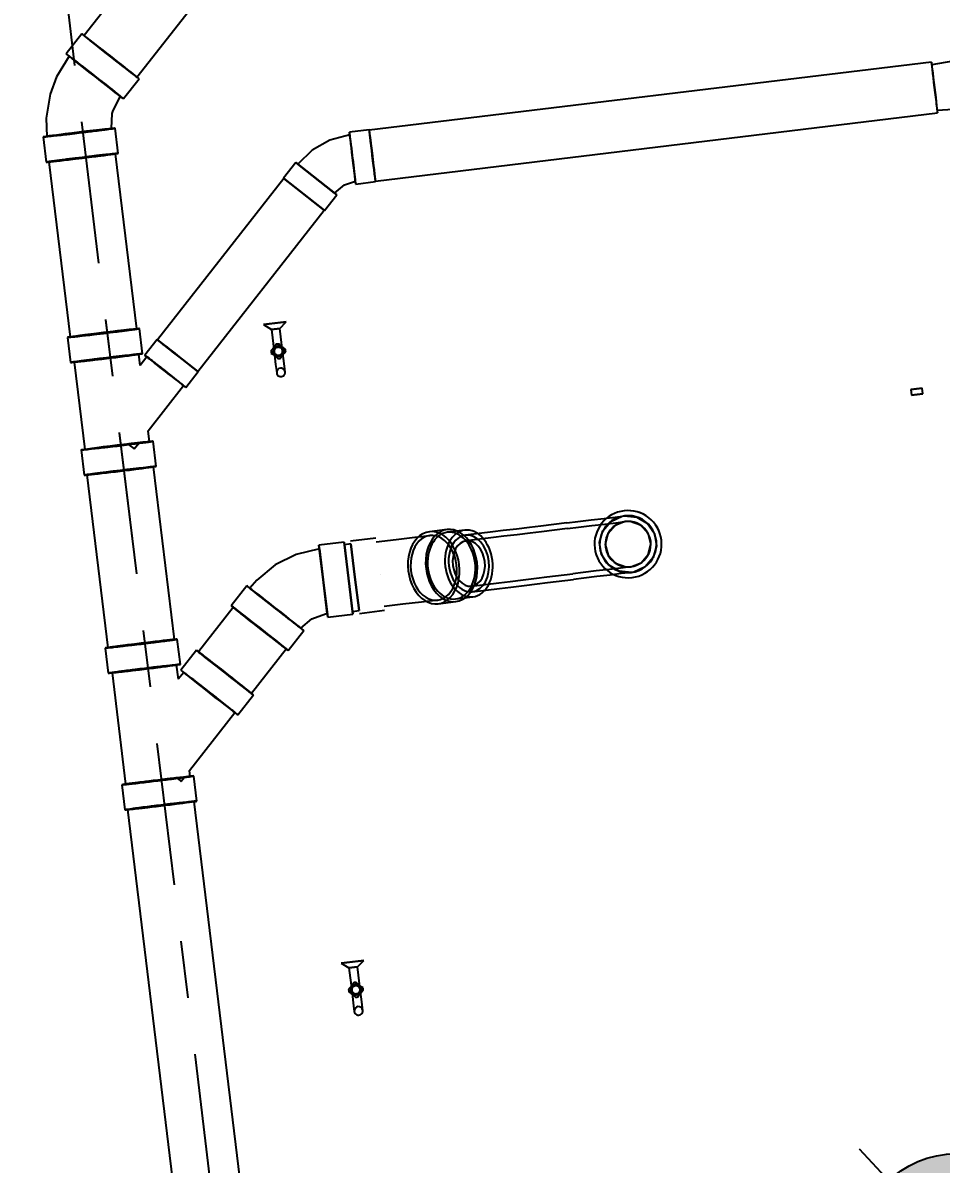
# Model space of a CAD drawing. Header units: inches. Extents: x 400392 to 401495, y 4543971 to 4544133.
# Drawn here: x 400461.434 to 400463.047, y 4544093.735 to 4544095.74 of the extents above; entities that cross this region are included whole.
import ezdxf

# ---------------------------------------------------------------- set-up
doc = ezdxf.new("R2010")
doc.units = ezdxf.units.IN
doc.header["$MEASUREMENT"] = 0
doc.linetypes.add('CENTER', pattern=[2, 1.25, -0.25, 0.25, -0.25])
doc.linetypes.add('CONTINU', pattern=[0])
doc.layers.add('A-DETL-GENF', color=92, linetype='Continuous', lineweight=9)
for name, color, linetype in [('kolon tarama prota', 252, 'Continuous'), ('skesit prota', 7, 'Continuous'), ('st-s_level (kot)', 6, 'Continuous'), ('st-s_levelmark (kot işareti)', 4, 'Continuous')]:
    doc.layers.add(name, color=color, linetype=linetype)
doc.styles.add('OLCU', font='romanstw.shx')

# ---------------------------------------------------------------- blocks, each defined once
blk = doc.blocks.new('+24.06 mekanik')
at = {"layer": 'kolon tarama prota', "color": 253}
for p, q in [((3771.7, 165426.7), (3776, 165337.7)), ((3856.4, 165337.7), (3860.6, 165426.7)), ((3771.2, 165337.7), (3771.1, 164343)), ((3861.1, 164343), (3861.2, 165337.7)), ((4347.6, 165252.2), (4337.6, 165252.2)), ((4337.6, 165232.2), (4337.6, 165252.2)), ((4337.6, 165252.2), (4337.6, 165232.2)), ((4347.6, 165232.2), (4347.6, 165252.2)), ((4347.6, 165252.2), (4347.6, 165232.2)), ((4337.6, 165232.2), (4347.6, 165232.2)), ((4547.6, 164765.6), (4547.6, 164765.6)), ((4547.6, 164647.6), (4547.6, 164647.6)), ((4497.6, 164604.1), (4497.6, 164558.1)), ((4507.6, 164604.1), (4507.6, 164558.1)), ((4587.6, 164558.1), (4587.6, 164604.1)), ((4597.6, 164558.1), (4597.6, 164604.1)), ((4497.6, 164473.3), (4497.6, 164424.9)), ((4507.6, 164473.3), (4507.6, 164424.9)), ((4587.6, 164424.9), (4587.6, 164473.3)), ((4597.6, 164424.9), (4597.6, 164473.3)), ((4488.6, 164424.9), (4488.6, 164394.2)), ((4606.6, 164394.2), (4606.6, 164424.8)), ((4483.9, 164394.2), (4483.9, 164362.8)), ((4611.4, 164362.8), (4611.4, 164394.2)), ((3770.3, 164343), (3770.3, 164308)), ((3861.9, 164308), (3861.9, 164343)), ((3811.7, 164208), (3876.5, 164272.7)), ((3876.5, 164272.7), (3811.7, 164208)), ((3815.2, 164211.4), (3873.1, 164269.3)), ((3873.1, 164269.3), (3815.2, 164211.4)), ((3901.2, 164248), (3876.5, 164272.7)), ((4483.9, 164267.9), (4483.9, 164223.4)), ((4547.6, 164267.9), (4547.6, 164267.9)), ((4547.6, 164267.9), (4547.6, 164267.9)), ((4547.6, 164267.9), (4547.6, 164267.9)), ((4547.6, 164267.9), (4547.6, 164267.9)), ((4611.4, 164223.4), (4611.4, 164267.9)), ((3836.5, 164183.2), (3901.2, 164248)), ((3901.2, 164248), (3836.5, 164183.2)), ((3900.7, 164247.4), (3868.9, 164215.6)), ((3868.9, 164215.6), (3900.7, 164247.4)), ((4155.2, 163992.9), (3900.7, 164247.4)), ((3868.9, 164215.6), (3837, 164183.8)), ((3837, 164183.8), (3868.9, 164215.6)), ((4488.6, 164223.4), (4488.6, 164212)), ((4488.6, 164223.4), (4547.6, 164223.4)), ((4547.6, 164223.4), (4488.6, 164223.4)), ((4547.6, 164223.4), (4606.6, 164223.4)), ((4606.6, 164223.4), (4547.6, 164223.4)), ((4547.6, 164223.4), (4547.6, 164223.4)), ((4547.6, 164223.4), (4547.6, 164223.4)), ((4606.6, 164212), (4606.6, 164223.4)), ((3811.7, 164208), (3836.5, 164183.2)), ((4483.9, 164212), (4483.9, 164167.5)), ((4483.9, 164212), (4611.4, 164212)), ((4611.4, 164212), (4483.9, 164212)), ((4488.6, 164212), (4547.6, 164212)), ((4547.6, 164212), (4488.6, 164212)), ((4547.6, 164212), (4606.6, 164212)), ((4606.6, 164212), (4547.6, 164212)), ((4611.4, 164167.5), (4611.4, 164212)), ((3837, 164183.8), (4091.5, 163929.3)), ((4097.6, 164145.2), (4087.6, 164157.7)), ((4087.6, 164157.7), (4087.6, 164117.7)), ((4087.6, 164117.7), (4087.6, 164157.7)), ((4483.9, 164167.5), (4611.4, 164167.5)), ((4611.4, 164167.5), (4483.9, 164167.5)), ((4604.8, 164167.5), (4490.5, 164167.5)), ((4490.5, 164167.5), (4604.8, 164167.5)), ((5227.6, 164145.2), (5217.6, 164157.7)), ((5217.6, 164157.7), (5217.6, 164117.7)), ((5217.6, 164117.7), (5217.6, 164157.7)), ((4137.2, 164145.2), (4097.6, 164145.2)), ((4097.6, 164145.2), (4097.6, 164130.2)), ((4097.6, 164130.2), (4097.6, 164145.2)), ((4097.6, 164130.2), (4097.6, 164145.2)), ((4097.6, 164145.2), (4097.6, 164130.2)), ((4159.5, 164145.2), (4137.2, 164145.2)), ((5267.1, 164145.2), (5227.6, 164145.2)), ((5227.6, 164145.2), (5227.6, 164130.2)), ((5227.6, 164130.2), (5227.6, 164145.2)), ((5227.6, 164130.2), (5227.6, 164145.2)), ((5227.6, 164145.2), (5227.6, 164130.2)), ((5289.5, 164145.2), (5267.1, 164145.2)), ((4087.6, 164117.7), (4097.6, 164130.2)), ((4097.6, 164130.2), (4137.2, 164130.2)), ((4137.2, 164130.2), (4159.5, 164130.2)), ((4661.2, 164091.7), (4629.7, 164123.1)), ((5217.6, 164117.7), (5227.6, 164130.2)), ((5227.6, 164130.2), (5267.1, 164130.2)), ((5267.1, 164130.2), (5289.5, 164130.2)), ((4727.9, 164018.2), (4657.8, 164088.3)), ((3629, 163949.2), (3523.3, 164054.9)), ((4539.6, 164033), (4571, 164001.5)), ((4762.7, 163990.2), (4731.3, 164021.6)), ((4574.4, 164004.9), (4644.5, 163934.8)), ((4155.2, 163992.9), (4123.4, 163961.1)), ((4123.4, 163961.1), (4155.2, 163992.9)), ((4180.5, 163968.8), (4155.7, 163993.5)), ((4849.7, 163893.9), (4758.1, 163985.5)), ((3439.9, 163971.4), (3545.6, 163865.7)), ((4123.4, 163961.1), (4091.5, 163929.3)), ((4091.5, 163929.3), (4123.4, 163961.1)), ((4248.5, 163893.9), (4177.1, 163965.3)), ((3663.8, 163921.1), (3632.4, 163952.5)), ((4091, 163928.7), (4115.7, 163904)), ((4641.1, 163931.4), (4672.6, 163900)), ((3758.1, 163900.5), (3713.6, 163900.5)), ((4068.3, 163895.7), (3758.1, 163895.7)), ((4112.7, 163900.5), (4068.3, 163900.5)), ((4119.1, 163907.4), (4132.7, 163893.8)), ((4312.1, 163900.5), (4267.6, 163900.5)), ((4618, 163895.7), (4312.1, 163895.7)), ((4662.5, 163900.5), (4618, 163900.5)), ((4677.2, 163904.7), (4688.1, 163893.8)), ((4904.4, 163900.5), (4860, 163900.5)), ((5775.1, 163895.7), (4904.4, 163895.7)), ((4132.7, 163893.9), (4112.7, 163893.9)), ((4267.6, 163893.9), (4248.5, 163893.9)), ((4276.7, 163865.7), (4267.6, 163874.8)), ((4688.1, 163893.9), (4662.5, 163893.9)), ((4860, 163893.9), (4849.7, 163893.9)), ((4866.4, 163877.1), (4860, 163883.6)), ((3542.2, 163862.4), (3573.7, 163830.9)), ((4267.3, 163856.7), (4267.9, 163856.5)), ((4859.7, 163870.8), (4860.3, 163870.6)), ((3758.1, 163777.7), (4068.3, 163777.7)), ((4112.7, 163779.6), (4267.6, 163779.6)), ((4312.1, 163777.7), (4618, 163777.7)), ((4662.5, 163779.6), (4860, 163779.6)), ((4904.4, 163777.7), (5775.1, 163777.7)), ((3713.6, 163773), (3758.1, 163773)), ((4068.3, 163773), (4112.7, 163773)), ((4267.6, 163773), (4312.1, 163773)), ((4618, 163773), (4662.5, 163773)), ((4860, 163773), (4904.4, 163773))]:
    blk.add_line(p, q, dxfattribs=at)
at = {"layer": 'kolon tarama prota', "color": 253, "flags": 128}
for points in [[(4497.6, 164706.6), (4502.3, 164727.7), (4515.5, 164744.9), (4534.7, 164754.9), (4556.3, 164755.8), (4576.3, 164747.5), (4591, 164731.5), (4597.4, 164710.9), (4597.6, 164706.6)], [(4587.6, 164706.6), (4583, 164725.3), (4570, 164739.7), (4551.9, 164746.3), (4532.8, 164743.7), (4517.1, 164732.4), (4508.5, 164715), (4507.6, 164706.6)], [(4497.6, 164604.1), (4497.6, 164623.9), (4497.6, 164647.2), (4497.6, 164670.5), (4497.6, 164689.9), (4497.6, 164702.6), (4497.6, 164706.6)], [(4597.6, 164706.6), (4592.9, 164685.4), (4579.8, 164668.2), (4560.6, 164658.2), (4538.9, 164657.3), (4518.9, 164665.6), (4504.3, 164681.6), (4497.8, 164702.2), (4497.6, 164706.6)], [(4507.6, 164604.1), (4507.6, 164623.9), (4507.6, 164647.2), (4507.6, 164670.5), (4507.6, 164689.9), (4507.6, 164702.6), (4507.6, 164706.6)], [(4507.6, 164706.6), (4512.3, 164687.8), (4525.2, 164673.4), (4543.4, 164666.8), (4562.5, 164669.4), (4578.2, 164680.7), (4586.7, 164698.1), (4587.6, 164706.6)], [(4587.6, 164706.6), (4587.6, 164701.9), (4587.6, 164688.5), (4587.6, 164668.6), (4587.6, 164645.2), (4587.6, 164622), (4587.6, 164604.1)], [(4597.6, 164706.6), (4597.6, 164701.9), (4597.6, 164688.5), (4597.6, 164668.6), (4597.6, 164645.2), (4597.6, 164622), (4597.6, 164604.1)], [(4497.6, 164558.1), (4497.6, 164538.4), (4497.6, 164515), (4497.6, 164491.8), (4497.6, 164473.3)], [(4507.6, 164558.1), (4507.6, 164538.4), (4507.6, 164515), (4507.6, 164491.8), (4507.6, 164473.3)], [(4587.6, 164473.3), (4587.6, 164493.1), (4587.6, 164516.4), (4587.6, 164539.6), (4587.6, 164558.1)], [(4597.6, 164473.3), (4597.6, 164493.1), (4597.6, 164516.4), (4597.6, 164539.6), (4597.6, 164558.1)], [(4490.5, 164267.9), (4490.5, 164303.2), (4490.5, 164336.1), (4490.5, 164362.8)], [(4604.8, 164362.8), (4604.8, 164334.4), (4604.8, 164301.4), (4604.8, 164267.9)], [(3775.1, 164308), (3779.9, 164272.3), (3793.7, 164239.2), (3815.1, 164211.4)], [(3873.1, 164269.3), (3860.7, 164288.3), (3857.1, 164308)], [(4490.5, 164167.5), (4495.2, 164126), (4509.2, 164086.7), (4531.7, 164051.6), (4544.3, 164037.6)], [(4625.1, 164118.5), (4610.7, 164139.6), (4604.8, 164164.4), (4604.8, 164167.5)], [(4174.5, 164145.2), (4170, 164145.2), (4159.5, 164145.2)], [(5304.5, 164145.2), (5299.9, 164145.2), (5289.5, 164145.2)], [(4159.5, 164130.2), (4170.2, 164130.2), (4174.5, 164130.2)], [(5289.5, 164130.2), (5300.2, 164130.2), (5304.5, 164130.2)], [(3684.2, 163899.7), (3661.5, 163914.2), (3659.1, 163916.4)], [(3713.6, 163893.9), (3687.1, 163898.6), (3684.2, 163899.7)], [(3578.3, 163835.6), (3611.6, 163809), (3640.6, 163794)], [(3640.6, 163794), (3681.5, 163782.3), (3713.6, 163779.6)]]:
    blk.add_lwpolyline(points, dxfattribs=at)
at = {"layer": 'kolon tarama prota', "color": 253}
for centre, radius, start, end in [((4547.6, 164706.6), 50, 0, 180), ((4547.6, 164706.6), 50, 359.9992, 179.9992), ((4547.6, 164706.6), 50, 359.9992, 179.9992), ((4547.6, 164706.6), 40, 0, 180), ((4547.6, 164706.6), 40, 359.9992, 179.9992), ((4547.6, 164706.6), 40, 359.9992, 179.9992), ((4547.6, 164706.6), 50, 180, 0), ((4547.6, 164706.6), 50, 179.9992, 359.9992), ((4547.6, 164706.6), 50, 179.9992, 359.9992), ((4547.6, 164706.6), 40, 180, 0), ((4547.6, 164706.6), 40, 179.9992, 359.9992), ((4547.6, 164706.6), 40, 179.9992, 359.9992), ((4137.2, 164137.7), 12.8, 170.2428, 180), ((4137.2, 164137.7), 12.8, 180, 189.7572), ((4137.2, 164137.7), 9.09, 0, 180), ((4137.2, 164137.7), 9.09, 180, 0), ((4137.2, 164137.7), 7.5, 90, 180), ((4137.2, 164137.7), 7.5, 180, 270), ((4137.2, 164137.7), 12.8, 80.2428, 99.7572), ((4137.2, 164137.7), 7.5, 0, 90), ((4137.2, 164137.7), 7.5, 270, 0), ((4137.2, 164137.7), 12.8, 0, 9.7572), ((4137.2, 164137.7), 12.8, 350.2428, 0), ((4174.5, 164137.7), 7.5, 90, 270), ((4174.5, 164137.7), 7.5, 270, 90), ((5267.1, 164137.7), 12.8, 170.2428, 180), ((5267.1, 164137.7), 12.8, 180, 189.7572), ((5267.1, 164137.7), 9.09, 0, 180), ((5267.1, 164137.7), 9.09, 180, 0), ((5267.1, 164137.7), 7.5, 90, 180), ((5267.1, 164137.7), 7.5, 180, 270), ((5267.1, 164137.7), 12.8, 80.2428, 99.7572), ((5267.1, 164137.7), 7.5, 0, 90), ((5267.1, 164137.7), 7.5, 270, 0), ((5267.1, 164137.7), 12.8, 0, 9.7572), ((5267.1, 164137.7), 12.8, 350.2428, 0), ((5304.5, 164137.7), 7.5, 90, 270), ((5304.5, 164137.7), 7.5, 270, 90), ((4137.2, 164137.7), 12.8, 260.2428, 279.7572), ((5267.1, 164137.7), 12.8, 260.2428, 279.7572)]:
    blk.add_arc(centre, radius, start, end, dxfattribs=at)
for centre, major_axis, ratio, start_param, end_param in [((3816.2, 165337.7), (-45, 0), 0.01239, 4.712389, 6.283185), ((3816.2, 165337.7), (-45, 0), 0.01239, 3.141593, 4.712389), ((3816.2, 165337.7), (-45, 0), 0.01239, 0, 1.570796), ((3816.2, 165337.7), (-45, 0), 0.01239, 1.570796, 3.141593), ((4547.6, 164706.6), (0, 59), 0.999998, 0, 1.570796), ((4547.6, 164706.6), (0, 59), 0.999998, 6.283185, 7.853982), ((4547.6, 164706.6), (0, 59), 0.999998, 4.712389, 6.283185), ((4547.6, 164706.6), (0, 59), 0.999998, 4.712389, 6.283185), ((4547.6, 164706.6), (0, 59), 0.999998, 1.570796, 3.141593), ((4547.6, 164706.6), (0, 59), 0.999998, 1.570796, 3.141593), ((4547.6, 164706.6), (0, 59), 0.999998, 3.141593, 4.712389), ((4547.6, 164706.6), (0, 59), 0.999998, 3.141593, 4.712389), ((4547.6, 164424.9), (-59, 0), 0.707107, 4.712389, 6.283185), ((4547.6, 164424.9), (-50, 0), 0.707107, 3.141593, 6.283185), ((4547.6, 164424.9), (-59, 0), 0.707107, 3.141593, 4.712389), ((4547.6, 164394.2), (-63.8, 0), 0.707107, 4.712389, 7.853982), ((4547.6, 164394.2), (-59, 0), 0.707107, 4.712389, 6.283185), ((4547.6, 164424.9), (-40, 0), 0.707107, 3.141593, 6.283185), ((4547.6, 164394.2), (63.8, 0), 0.707107, 4.712389, 7.853982), ((4547.6, 164394.2), (-59, 0), 0.707107, 3.141593, 4.712389), ((4547.6, 164424.9), (-59, 0), 0.707107, 0, 1.570796), ((4547.6, 164424.9), (-50, 0), 0.707107, 0, 3.141593), ((4547.6, 164424.9), (40, 0), 0.707107, 3.141593, 6.283185), ((4547.6, 164424.9), (-59, 0), 0.707107, 1.570796, 3.141593), ((4547.6, 164362.8), (-63.8, 0), 0.707107, 4.712389, 7.853982), ((4547.6, 164362.8), (57.1, 0), 0.707107, 1.570796, 4.712389), ((4547.6, 164362.8), (63.8, 0), 0.707107, 4.712389, 7.853982), ((4547.6, 164362.8), (57.2, 0), 0.707107, 4.712389, 7.853982), ((4547.6, 164394.2), (-59, 0), 0.707107, 0, 1.570796), ((4547.6, 164394.2), (-59, 0), 0.707107, 1.570796, 3.141593), ((3816.1, 164343), (-45.8, 0), 0.01239, 6.270798, 9.41239), ((3816.1, 164343), (-45.8, 0), 0.01239, 3.129205, 6.270798), ((3816.1, 164343), (-45, 0), 0.01239, 4.712389, 6.283185), ((3816.1, 164343), (-45, 0), 0.01239, 0, 1.570796), ((3816.1, 164343), (-45, 0), 0.01239, 3.141593, 4.712389), ((3816.1, 164343), (-45, 0), 0.01239, 1.570796, 3.141593), ((3816.1, 164308), (-45.8, 0), 0.01239, 6.270798, 9.41239), ((3816.1, 164308), (-45.8, 0), 0.01239, 3.129205, 6.270798), ((3816.1, 164308), (-41, 0), 0.01239, 6.270798, 9.41239), ((3816.1, 164308), (-41, 0), 0.01239, 3.129205, 6.270798), ((4584.7, 164078.1), (45.1, 45.1), 0.009975, 0.009975, 3.151567), ((4584.7, 164078.1), (45.1, 45.1), 0.009975, 3.151567, 6.29316), ((4584.7, 164078.1), (40.4, 40.4), 0.009975, 0.009975, 3.151567), ((4584.7, 164078.1), (40.4, 40.4), 0.009975, 3.151567, 6.29316), ((4616.1, 164046.6), (45.1, 45.1), 0.009975, 0.009975, 3.151567), ((4616.1, 164046.6), (45.1, 45.1), 0.009975, 3.151567, 6.29316), ((4616.1, 164046.6), (41.7, 41.7), 0.009975, 0, 1.570796), ((4616.1, 164046.6), (41.7, 41.7), 0.009975, 4.712389, 6.283185), ((4616.1, 164046.6), (41.7, 41.7), 0.009975, 1.570796, 3.141593), ((4616.1, 164046.6), (41.7, 41.7), 0.009975, 3.141593, 4.712389), ((4686.2, 163976.5), (45.1, 45.1), 0.009975, 0.004167, 3.14576), ((4686.2, 163976.5), (45.1, 45.1), 0.009975, 3.14576, 6.287352), ((4686.2, 163976.5), (41.7, 41.7), 0.009975, 0, 1.570796), ((4686.2, 163976.5), (41.7, 41.7), 0.009975, 4.712389, 6.283185), ((4123.4, 163961.1), (32.4, 32.4), 0.009999, 0.004155, 3.145748), ((4123.4, 163961.1), (32.4, 32.4), 0.009999, 3.145748, 6.287341), ((4686.2, 163976.5), (41.7, 41.7), 0.009975, 1.570796, 3.141593), ((4686.2, 163976.5), (41.7, 41.7), 0.009975, 3.141593, 4.712389), ((4717.6, 163945.1), (45.1, 45.1), 0.009975, 0.004167, 3.14576), ((4717.6, 163945.1), (45.1, 45.1), 0.009975, 3.14576, 6.287352), ((4717.6, 163945.1), (40.4, 40.4), 0.009975, 0.004167, 3.14576), ((4717.6, 163945.1), (40.4, 40.4), 0.009975, 3.14576, 6.287352), ((4148.1, 163936.4), (32.4, 32.4), 0.009999, 0.004155, 3.145748), ((4148.1, 163936.4), (32.4, 32.4), 0.009999, 3.145748, 6.287341), ((4148.1, 163936.4), (29, 29), 0.009999, 0.004155, 3.145748), ((4148.1, 163936.4), (29, 29), 0.009999, 3.145748, 6.287341), ((3587.3, 163907.4), (45.1, 45.1), 0.01, 0.004155, 3.145748), ((3587.3, 163907.4), (45.1, 45.1), 0.01, 3.145748, 6.28734), ((3587.3, 163907.4), (41.7, 41.7), 0.01, 0, 1.570796), ((3587.3, 163907.4), (41.7, 41.7), 0.01, 4.712389, 6.283185), ((3618.7, 163876), (45.1, 45.1), 0.01, 0.004155, 3.145748), ((3618.7, 163876), (45.1, 45.1), 0.01, 3.145748, 6.28734), ((3618.7, 163876), (40.4, 40.4), 0.01, 0.004155, 3.145748), ((3618.7, 163876), (40.4, 40.4), 0.01, 3.145748, 6.28734), ((3587.3, 163907.4), (41.7, 41.7), 0.01, 1.570796, 3.141593), ((3587.3, 163907.4), (41.7, 41.7), 0.01, 3.141593, 4.712389), ((3713.6, 163836.7), (0, 63.8), 0.010009, 6.279053, 9.420645), ((3713.6, 163836.7), (0, 63.8), 0.010009, 3.13746, 6.279053), ((3758.1, 163836.7), (0, 63.8), 0.010009, 6.279053, 9.420645), ((3758.1, 163836.7), (0, 59), 0.010009, 0, 1.570796), ((3758.1, 163836.7), (0, 63.8), 0.010009, 3.13746, 6.279053), ((3758.1, 163836.7), (0, 59), 0.010009, 4.712389, 6.283185), ((4068.3, 163836.7), (0, 63.8), 0.010009, 6.279053, 9.420645), ((4068.3, 163836.7), (0, 59), 0.010009, 0, 1.570796), ((4068.3, 163836.7), (0, 63.8), 0.010009, 3.13746, 6.279053), ((4068.3, 163836.7), (0, 59), 0.010009, 4.712389, 6.283185), ((4112.7, 163836.7), (0, 63.8), 0.010009, 6.279053, 9.420645), ((4112.7, 163836.7), (0, 63.8), 0.010009, 3.13746, 6.279053), ((4267.6, 163836.7), (0, 63.8), 0.010009, 6.279053, 9.420645), ((4267.6, 163836.7), (0, 63.8), 0.010009, 3.13746, 6.279053), ((4312.1, 163836.7), (0, 63.8), 0.010009, 6.279053, 9.420645), ((4312.1, 163836.7), (0, 59), 0.010009, 0, 1.570796), ((4312.1, 163836.7), (0, 63.8), 0.010009, 3.13746, 6.279053), ((4312.1, 163836.7), (0, 59), 0.010009, 4.712389, 6.283185), ((4618, 163836.7), (0, 63.8), 0.01, 6.279078, 9.420671), ((4618, 163836.7), (0, 59), 0.010009, 0, 1.570796), ((4618, 163836.7), (0, 63.8), 0.01, 3.137485, 6.279078), ((4618, 163836.7), (0, 59), 0.010009, 4.712389, 6.283185), ((4662.5, 163836.7), (0, 63.8), 0.01, 6.279078, 9.420671), ((4662.5, 163836.7), (0, 63.8), 0.01, 3.137485, 6.279078), ((4860, 163836.7), (0, 63.8), 0.01, 6.279078, 9.420671), ((4860, 163836.7), (0, 63.8), 0.01, 3.137485, 6.279078), ((4904.4, 163836.7), (0, 63.8), 0.01, 6.279078, 9.420671), ((4904.4, 163836.7), (0, 59), 0.01, 0, 1.570796), ((4904.4, 163836.7), (0, 63.8), 0.01, 3.137485, 6.279078), ((4904.4, 163836.7), (0, 59), 0.01, 4.712389, 6.283185), ((3713.6, 163836.7), (0, 57.2), 0.010009, 6.279053, 9.420645), ((3713.6, 163836.7), (0, 57.1), 0.010009, 3.13746, 6.279053), ((4112.7, 163836.7), (0, 57.1), 0.010009, 6.279053, 9.420645), ((4112.7, 163836.7), (0, 57.2), 0.010009, 3.13746, 6.279053), ((4267.6, 163836.7), (0, 57.2), 0.010009, 6.279053, 9.420645), ((4267.6, 163836.7), (0, 57.1), 0.010009, 3.13746, 6.279053), ((4662.5, 163836.7), (0, 57.2), 0.01, 6.279078, 9.420671), ((4662.5, 163836.7), (0, 57.2), 0.01, 3.137485, 6.279078), ((4860, 163836.7), (0, 57.1), 0.01, 6.279078, 9.420671), ((4826, 163836.7), (40.4, 40.4), 0.009975, 0.004167, 0.576363), ((4860, 163836.7), (0, 57.2), 0.01, 3.137485, 6.279078), ((4826, 163836.7), (40.4, 40.4), 0.009975, 5.715156, 6.287352), ((4247.7, 163836.7), (29, 29), 0.009999, 0.004155, 0.818805), ((4247.7, 163836.7), (29, 29), 0.009999, 5.472691, 6.287341), ((3758.1, 163836.7), (0, 59), 0.010009, 1.570796, 3.141593), ((3758.1, 163836.7), (0, 59), 0.010009, 3.141593, 4.712389), ((4068.3, 163836.7), (0, 59), 0.010009, 1.570796, 3.141593), ((4068.3, 163836.7), (0, 59), 0.010009, 3.141593, 4.712389), ((4312.1, 163836.7), (0, 59), 0.010009, 1.570796, 3.141593), ((4312.1, 163836.7), (0, 59), 0.010009, 3.141593, 4.712389), ((4618, 163836.7), (0, 59), 0.010009, 1.570796, 3.141593), ((4618, 163836.7), (0, 59), 0.010009, 3.141593, 4.712389), ((4904.4, 163836.7), (0, 59), 0.01, 1.570796, 3.141593), ((4904.4, 163836.7), (0, 59), 0.01, 3.141593, 4.712389)]:
    blk.add_ellipse(centre, major_axis=major_axis, ratio=ratio, start_param=start_param, end_param=end_param, dxfattribs=at)
for points, knots in [([(4124.5, 164139.8), (4124.8, 164140.1), (4125.2, 164140.4), (4125.7, 164140.8), (4125.9, 164141), (4126.1, 164141.1), (4126.3, 164141.3), (4126.5, 164141.4), (4126.6, 164141.5), (4126.8, 164141.7), (4127, 164141.9), (4127.3, 164142.1), (4127.5, 164142.3), (4127.6, 164142.4), (4127.7, 164142.5), (4127.7, 164142.5), (4127.8, 164142.6), (4127.9, 164142.6), (4128, 164142.8), (4128.3, 164143), (4128.6, 164143.2), (4129, 164143.6), (4129.4, 164144), (4129.7, 164144.4), (4129.9, 164144.6), (4130.1, 164144.7), (4130.2, 164144.9), (4130.4, 164145.1), (4130.8, 164145.4), (4131.2, 164145.9), (4131.6, 164146.3), (4131.8, 164146.6), (4132, 164146.8), (4132.2, 164146.9), (4132.3, 164147), (4132.3, 164147.1), (4132.4, 164147.1), (4132.4, 164147.2), (4132.5, 164147.3), (4132.7, 164147.5), (4132.9, 164147.8), (4133.1, 164148), (4133.3, 164148.2), (4133.4, 164148.3), (4133.5, 164148.5), (4133.7, 164148.7), (4133.9, 164148.9), (4134.1, 164149.1), (4134.5, 164149.6), (4134.8, 164150), (4135, 164150.3)], [-1, -1, -1, -1, -0.875, -0.84375, -0.8125, -0.78125, -0.765625, -0.75, -0.734375, -0.71875, -0.6875, -0.65625, -0.640625, -0.632812, -0.628906, -0.625, -0.621094, -0.617188, -0.609375, -0.59375, -0.578125, -0.5625, -0.53125, -0.515625, -0.507812, -0.5, -0.492188, -0.484375, -0.46875, -0.4375, -0.421875, -0.40625, -0.390625, -0.382812, -0.378906, -0.375, -0.371094, -0.367188, -0.359375, -0.34375, -0.3125, -0.28125, -0.265625, -0.25, -0.234375, -0.21875, -0.1875, -0.15625, -0.125, 0, 0, 0, 0]), ([(4135, 164125), (4134.8, 164125.3), (4134.5, 164125.7), (4134.1, 164126.2), (4133.9, 164126.4), (4133.7, 164126.6), (4133.5, 164126.8), (4133.4, 164127), (4133.3, 164127.1), (4133.1, 164127.3), (4132.9, 164127.5), (4132.7, 164127.8), (4132.5, 164128), (4132.4, 164128.1), (4132.4, 164128.2), (4132.3, 164128.2), (4132.3, 164128.3), (4132.2, 164128.4), (4132, 164128.5), (4131.8, 164128.8), (4131.6, 164129.1), (4131.2, 164129.5), (4130.8, 164129.9), (4130.4, 164130.3), (4130.2, 164130.5), (4130.1, 164130.6), (4129.9, 164130.7), (4129.7, 164130.9), (4129.4, 164131.3), (4129, 164131.7), (4128.6, 164132.1), (4128.3, 164132.3), (4128, 164132.5), (4127.9, 164132.7), (4127.8, 164132.8), (4127.7, 164132.8), (4127.7, 164132.9), (4127.6, 164132.9), (4127.5, 164133), (4127.3, 164133.2), (4127, 164133.4), (4126.8, 164133.6), (4126.6, 164133.8), (4126.5, 164133.9), (4126.3, 164134), (4126.1, 164134.2), (4125.9, 164134.4), (4125.7, 164134.6), (4125.2, 164135), (4124.8, 164135.3), (4124.5, 164135.5)], [-1, -1, -1, -1, -0.875, -0.84375, -0.8125, -0.78125, -0.765625, -0.75, -0.734375, -0.71875, -0.6875, -0.65625, -0.640625, -0.632812, -0.628906, -0.625, -0.621094, -0.617188, -0.609375, -0.59375, -0.578125, -0.5625, -0.53125, -0.515625, -0.507812, -0.5, -0.492188, -0.484375, -0.46875, -0.4375, -0.421875, -0.40625, -0.390625, -0.382812, -0.378906, -0.375, -0.371094, -0.367188, -0.359375, -0.34375, -0.3125, -0.28125, -0.265625, -0.25, -0.234375, -0.21875, -0.1875, -0.15625, -0.125, 0, 0, 0, 0]), ([(4137.2, 164130.2), (4136.8, 164130.2), (4136, 164130.2), (4135.1, 164130.4), (4134.4, 164130.7), (4133.8, 164130.9), (4133.4, 164131.2), (4133.1, 164131.4), (4132.8, 164131.5), (4132.6, 164131.7), (4132.2, 164132), (4131.8, 164132.4), (4131.5, 164132.8), (4131.2, 164133.1), (4131, 164133.4), (4130.8, 164133.7), (4130.6, 164134.1), (4130.3, 164134.6), (4130, 164135.3), (4129.8, 164136.1), (4129.7, 164136.9), (4129.7, 164137.7), (4129.7, 164138.5), (4129.8, 164139.2), (4130, 164140), (4130.3, 164140.7), (4130.6, 164141.2), (4130.8, 164141.6), (4131, 164141.9), (4131.2, 164142.2), (4131.5, 164142.6), (4131.8, 164143), (4132.2, 164143.3), (4132.6, 164143.6), (4132.8, 164143.8), (4133.1, 164143.9), (4133.4, 164144.2), (4133.8, 164144.4), (4134.4, 164144.6), (4135.1, 164144.9), (4136, 164145.1), (4136.8, 164145.2), (4137.2, 164145.2)], [0, 0, 0, 0, 0.055556, 0.111111, 0.138889, 0.166667, 0.194444, 0.208333, 0.222222, 0.236111, 0.25, 0.277778, 0.305556, 0.319444, 0.333333, 0.347222, 0.361111, 0.388889, 0.416667, 0.444444, 0.472222, 0.5, 0.527778, 0.555556, 0.583333, 0.611111, 0.638889, 0.652778, 0.666667, 0.680556, 0.694444, 0.722222, 0.75, 0.763889, 0.777778, 0.791667, 0.805556, 0.833333, 0.861111, 0.888889, 0.944444, 1, 1, 1, 1]), ([(4137.2, 164145.2), (4137.5, 164145.2), (4138.3, 164145.1), (4139.2, 164144.9), (4139.9, 164144.6), (4140.5, 164144.4), (4140.9, 164144.2), (4141.3, 164143.9), (4141.5, 164143.8), (4141.7, 164143.6), (4142.1, 164143.3), (4142.5, 164143), (4142.9, 164142.6), (4143.1, 164142.2), (4143.3, 164141.9), (4143.5, 164141.6), (4143.7, 164141.2), (4144, 164140.7), (4144.3, 164140), (4144.5, 164139.2), (4144.6, 164138.5), (4144.6, 164137.7), (4144.6, 164136.9), (4144.5, 164136.1), (4144.3, 164135.3), (4144, 164134.6), (4143.7, 164134.1), (4143.5, 164133.7), (4143.3, 164133.4), (4143.1, 164133.1), (4142.9, 164132.8), (4142.5, 164132.4), (4142.1, 164132), (4141.7, 164131.7), (4141.5, 164131.5), (4141.3, 164131.4), (4140.9, 164131.2), (4140.5, 164130.9), (4139.9, 164130.7), (4139.2, 164130.4), (4138.3, 164130.2), (4137.5, 164130.2), (4137.2, 164130.2)], [0, 0, 0, 0, 0.055556, 0.111111, 0.138889, 0.166667, 0.194444, 0.208333, 0.222222, 0.236111, 0.25, 0.277778, 0.305556, 0.319444, 0.333333, 0.347222, 0.361111, 0.388889, 0.416667, 0.444444, 0.472222, 0.5, 0.527778, 0.555556, 0.583333, 0.611111, 0.638889, 0.652778, 0.666667, 0.680556, 0.694444, 0.722222, 0.75, 0.763889, 0.777778, 0.791667, 0.805556, 0.833333, 0.861111, 0.888889, 0.944444, 1, 1, 1, 1]), ([(4139.3, 164150.3), (4139.6, 164150), (4139.9, 164149.6), (4140.2, 164149.1), (4140.5, 164148.9), (4140.6, 164148.7), (4140.8, 164148.5), (4140.9, 164148.4), (4141, 164148.2), (4141.2, 164148), (4141.4, 164147.8), (4141.6, 164147.5), (4141.8, 164147.3), (4141.9, 164147.2), (4142, 164147.1), (4142, 164147.1), (4142.1, 164147), (4142.1, 164146.9), (4142.3, 164146.8), (4142.5, 164146.6), (4142.7, 164146.3), (4143.1, 164145.8), (4143.5, 164145.4), (4143.9, 164145.1), (4144.1, 164144.9), (4144.2, 164144.7), (4144.4, 164144.6), (4144.6, 164144.4), (4144.9, 164144), (4145.3, 164143.6), (4145.8, 164143.2), (4146.1, 164143), (4146.3, 164142.8), (4146.4, 164142.6), (4146.5, 164142.6), (4146.6, 164142.5), (4146.6, 164142.5), (4146.7, 164142.4), (4146.8, 164142.3), (4147, 164142.1), (4147.3, 164141.9), (4147.5, 164141.7), (4147.7, 164141.5), (4147.8, 164141.4), (4148, 164141.3), (4148.2, 164141.1), (4148.4, 164141), (4148.6, 164140.8), (4149.1, 164140.4), (4149.5, 164140.1), (4149.8, 164139.8)], [-1, -1, -1, -1, -0.875, -0.84375, -0.8125, -0.78125, -0.765625, -0.75, -0.734375, -0.71875, -0.6875, -0.65625, -0.640625, -0.632812, -0.628906, -0.625, -0.621094, -0.617188, -0.609375, -0.59375, -0.578125, -0.5625, -0.53125, -0.515625, -0.507812, -0.5, -0.492188, -0.484375, -0.46875, -0.4375, -0.421875, -0.40625, -0.390625, -0.382812, -0.378906, -0.375, -0.371094, -0.367188, -0.359375, -0.34375, -0.3125, -0.28125, -0.265625, -0.25, -0.234375, -0.21875, -0.1875, -0.15625, -0.125, 0, 0, 0, 0]), ([(4149.8, 164135.5), (4149.5, 164135.3), (4149.1, 164135), (4148.6, 164134.6), (4148.4, 164134.4), (4148.2, 164134.2), (4148, 164134), (4147.8, 164133.9), (4147.7, 164133.8), (4147.5, 164133.6), (4147.3, 164133.4), (4147, 164133.2), (4146.8, 164133), (4146.7, 164132.9), (4146.6, 164132.9), (4146.6, 164132.8), (4146.5, 164132.8), (4146.4, 164132.7), (4146.3, 164132.5), (4146.1, 164132.3), (4145.8, 164132.1), (4145.3, 164131.7), (4144.9, 164131.3), (4144.6, 164130.9), (4144.4, 164130.7), (4144.2, 164130.6), (4144.1, 164130.4), (4143.9, 164130.2), (4143.5, 164129.9), (4143.1, 164129.5), (4142.7, 164129.1), (4142.5, 164128.8), (4142.3, 164128.5), (4142.1, 164128.4), (4142.1, 164128.3), (4142, 164128.2), (4142, 164128.2), (4141.9, 164128.1), (4141.8, 164128), (4141.6, 164127.8), (4141.4, 164127.5), (4141.2, 164127.3), (4141, 164127.1), (4140.9, 164127), (4140.8, 164126.8), (4140.6, 164126.6), (4140.5, 164126.4), (4140.2, 164126.2), (4139.9, 164125.7), (4139.6, 164125.3), (4139.3, 164125)], [-1, -1, -1, -1, -0.875, -0.84375, -0.8125, -0.78125, -0.765625, -0.75, -0.734375, -0.71875, -0.6875, -0.65625, -0.640625, -0.632812, -0.628906, -0.625, -0.621094, -0.617188, -0.609375, -0.59375, -0.578125, -0.5625, -0.53125, -0.515625, -0.507812, -0.5, -0.492188, -0.484375, -0.46875, -0.4375, -0.421875, -0.40625, -0.390625, -0.382812, -0.378906, -0.375, -0.371094, -0.367188, -0.359375, -0.34375, -0.3125, -0.28125, -0.265625, -0.25, -0.234375, -0.21875, -0.1875, -0.15625, -0.125, 0, 0, 0, 0]), ([(5254.4, 164139.8), (5254.7, 164140.1), (5255.1, 164140.4), (5255.6, 164140.8), (5255.9, 164141), (5256.1, 164141.1), (5256.3, 164141.3), (5256.4, 164141.4), (5256.6, 164141.5), (5256.7, 164141.7), (5257, 164141.9), (5257.2, 164142.1), (5257.4, 164142.3), (5257.6, 164142.4), (5257.6, 164142.5), (5257.7, 164142.5), (5257.8, 164142.6), (5257.8, 164142.6), (5258, 164142.8), (5258.2, 164143), (5258.5, 164143.2), (5258.9, 164143.6), (5259.3, 164144), (5259.7, 164144.4), (5259.9, 164144.6), (5260, 164144.7), (5260.2, 164144.9), (5260.4, 164145.1), (5260.7, 164145.4), (5261.1, 164145.9), (5261.5, 164146.3), (5261.8, 164146.6), (5262, 164146.8), (5262.1, 164146.9), (5262.2, 164147), (5262.3, 164147.1), (5262.3, 164147.1), (5262.4, 164147.2), (5262.5, 164147.3), (5262.7, 164147.5), (5262.9, 164147.8), (5263.1, 164148), (5263.2, 164148.2), (5263.4, 164148.3), (5263.5, 164148.5), (5263.6, 164148.7), (5263.8, 164148.9), (5264, 164149.1), (5264.4, 164149.6), (5264.7, 164150), (5264.9, 164150.3)], [-1, -1, -1, -1, -0.875, -0.84375, -0.8125, -0.78125, -0.765625, -0.75, -0.734375, -0.71875, -0.6875, -0.65625, -0.640625, -0.632812, -0.628906, -0.625, -0.621094, -0.617188, -0.609375, -0.59375, -0.578125, -0.5625, -0.53125, -0.515625, -0.507812, -0.5, -0.492188, -0.484375, -0.46875, -0.4375, -0.421875, -0.40625, -0.390625, -0.382812, -0.378906, -0.375, -0.371094, -0.367188, -0.359375, -0.34375, -0.3125, -0.28125, -0.265625, -0.25, -0.234375, -0.21875, -0.1875, -0.15625, -0.125, 0, 0, 0, 0]), ([(5264.9, 164125), (5264.7, 164125.3), (5264.4, 164125.7), (5264, 164126.2), (5263.8, 164126.4), (5263.6, 164126.6), (5263.5, 164126.8), (5263.4, 164127), (5263.2, 164127.1), (5263.1, 164127.3), (5262.9, 164127.5), (5262.7, 164127.8), (5262.5, 164128), (5262.4, 164128.1), (5262.3, 164128.2), (5262.3, 164128.2), (5262.2, 164128.3), (5262.1, 164128.4), (5262, 164128.5), (5261.8, 164128.8), (5261.5, 164129.1), (5261.1, 164129.5), (5260.7, 164129.9), (5260.4, 164130.3), (5260.2, 164130.5), (5260, 164130.6), (5259.9, 164130.7), (5259.7, 164130.9), (5259.3, 164131.3), (5258.9, 164131.7), (5258.5, 164132.1), (5258.2, 164132.3), (5258, 164132.5), (5257.8, 164132.7), (5257.8, 164132.8), (5257.7, 164132.8), (5257.6, 164132.9), (5257.6, 164132.9), (5257.4, 164133), (5257.2, 164133.2), (5257, 164133.4), (5256.7, 164133.6), (5256.6, 164133.8), (5256.4, 164133.9), (5256.3, 164134), (5256.1, 164134.2), (5255.9, 164134.4), (5255.6, 164134.6), (5255.1, 164135), (5254.7, 164135.3), (5254.4, 164135.5)], [-1, -1, -1, -1, -0.875, -0.84375, -0.8125, -0.78125, -0.765625, -0.75, -0.734375, -0.71875, -0.6875, -0.65625, -0.640625, -0.632812, -0.628906, -0.625, -0.621094, -0.617188, -0.609375, -0.59375, -0.578125, -0.5625, -0.53125, -0.515625, -0.507812, -0.5, -0.492188, -0.484375, -0.46875, -0.4375, -0.421875, -0.40625, -0.390625, -0.382812, -0.378906, -0.375, -0.371094, -0.367188, -0.359375, -0.34375, -0.3125, -0.28125, -0.265625, -0.25, -0.234375, -0.21875, -0.1875, -0.15625, -0.125, 0, 0, 0, 0]), ([(5267.1, 164130.2), (5266.7, 164130.2), (5266, 164130.2), (5265.1, 164130.4), (5264.3, 164130.7), (5263.8, 164130.9), (5263.4, 164131.2), (5263, 164131.4), (5262.8, 164131.5), (5262.5, 164131.7), (5262.2, 164132), (5261.8, 164132.4), (5261.4, 164132.8), (5261.1, 164133.1), (5260.9, 164133.4), (5260.8, 164133.7), (5260.5, 164134.1), (5260.2, 164134.6), (5260, 164135.3), (5259.8, 164136.1), (5259.7, 164136.9), (5259.6, 164137.7), (5259.7, 164138.5), (5259.8, 164139.2), (5260, 164140), (5260.2, 164140.7), (5260.5, 164141.2), (5260.8, 164141.6), (5260.9, 164141.9), (5261.1, 164142.2), (5261.4, 164142.6), (5261.8, 164143), (5262.2, 164143.3), (5262.5, 164143.6), (5262.8, 164143.8), (5263, 164143.9), (5263.4, 164144.2), (5263.8, 164144.4), (5264.3, 164144.6), (5265.1, 164144.9), (5266, 164145.1), (5266.7, 164145.2), (5267.1, 164145.2)], [0, 0, 0, 0, 0.055556, 0.111111, 0.138889, 0.166667, 0.194444, 0.208333, 0.222222, 0.236111, 0.25, 0.277778, 0.305556, 0.319444, 0.333333, 0.347222, 0.361111, 0.388889, 0.416667, 0.444444, 0.472222, 0.5, 0.527778, 0.555556, 0.583333, 0.611111, 0.638889, 0.652778, 0.666667, 0.680556, 0.694444, 0.722222, 0.75, 0.763889, 0.777778, 0.791667, 0.805556, 0.833333, 0.861111, 0.888889, 0.944444, 1, 1, 1, 1]), ([(5267.1, 164145.2), (5267.5, 164145.2), (5268.2, 164145.1), (5269.2, 164144.9), (5269.9, 164144.6), (5270.4, 164144.4), (5270.9, 164144.2), (5271.2, 164143.9), (5271.5, 164143.8), (5271.7, 164143.6), (5272, 164143.3), (5272.4, 164143), (5272.8, 164142.6), (5273.1, 164142.2), (5273.3, 164141.9), (5273.5, 164141.6), (5273.7, 164141.2), (5274, 164140.7), (5274.3, 164140), (5274.5, 164139.2), (5274.6, 164138.5), (5274.6, 164137.7), (5274.6, 164136.9), (5274.5, 164136.1), (5274.3, 164135.3), (5274, 164134.6), (5273.7, 164134.1), (5273.5, 164133.7), (5273.3, 164133.4), (5273.1, 164133.1), (5272.8, 164132.8), (5272.4, 164132.4), (5272, 164132), (5271.7, 164131.7), (5271.5, 164131.5), (5271.2, 164131.4), (5270.9, 164131.2), (5270.4, 164130.9), (5269.9, 164130.7), (5269.2, 164130.4), (5268.2, 164130.2), (5267.5, 164130.2), (5267.1, 164130.2)], [0, 0, 0, 0, 0.055556, 0.111111, 0.138889, 0.166667, 0.194444, 0.208333, 0.222222, 0.236111, 0.25, 0.277778, 0.305556, 0.319444, 0.333333, 0.347222, 0.361111, 0.388889, 0.416667, 0.444444, 0.472222, 0.5, 0.527778, 0.555556, 0.583333, 0.611111, 0.638889, 0.652778, 0.666667, 0.680556, 0.694444, 0.722222, 0.75, 0.763889, 0.777778, 0.791667, 0.805556, 0.833333, 0.861111, 0.888889, 0.944444, 1, 1, 1, 1]), ([(5269.3, 164150.3), (5269.5, 164150), (5269.8, 164149.6), (5270.2, 164149.1), (5270.4, 164148.9), (5270.6, 164148.7), (5270.7, 164148.5), (5270.9, 164148.4), (5271, 164148.2), (5271.1, 164148), (5271.3, 164147.8), (5271.5, 164147.5), (5271.7, 164147.3), (5271.8, 164147.2), (5271.9, 164147.1), (5272, 164147.1), (5272, 164147), (5272.1, 164146.9), (5272.2, 164146.8), (5272.4, 164146.6), (5272.7, 164146.3), (5273.1, 164145.8), (5273.5, 164145.4), (5273.8, 164145.1), (5274, 164144.9), (5274.2, 164144.7), (5274.3, 164144.6), (5274.5, 164144.4), (5274.9, 164144), (5275.3, 164143.6), (5275.7, 164143.2), (5276, 164143), (5276.2, 164142.8), (5276.4, 164142.6), (5276.5, 164142.6), (5276.5, 164142.5), (5276.6, 164142.5), (5276.7, 164142.4), (5276.8, 164142.3), (5277, 164142.1), (5277.3, 164141.9), (5277.5, 164141.7), (5277.7, 164141.5), (5277.8, 164141.4), (5277.9, 164141.3), (5278.1, 164141.1), (5278.3, 164141), (5278.6, 164140.8), (5279.1, 164140.4), (5279.5, 164140.1), (5279.8, 164139.8)], [-1, -1, -1, -1, -0.875, -0.84375, -0.8125, -0.78125, -0.765625, -0.75, -0.734375, -0.71875, -0.6875, -0.65625, -0.640625, -0.632812, -0.628906, -0.625, -0.621094, -0.617188, -0.609375, -0.59375, -0.578125, -0.5625, -0.53125, -0.515625, -0.507812, -0.5, -0.492188, -0.484375, -0.46875, -0.4375, -0.421875, -0.40625, -0.390625, -0.382812, -0.378906, -0.375, -0.371094, -0.367188, -0.359375, -0.34375, -0.3125, -0.28125, -0.265625, -0.25, -0.234375, -0.21875, -0.1875, -0.15625, -0.125, 0, 0, 0, 0]), ([(5279.8, 164135.5), (5279.5, 164135.3), (5279.1, 164135), (5278.6, 164134.6), (5278.3, 164134.4), (5278.1, 164134.2), (5277.9, 164134), (5277.8, 164133.9), (5277.7, 164133.8), (5277.5, 164133.6), (5277.3, 164133.4), (5277, 164133.2), (5276.8, 164133), (5276.7, 164132.9), (5276.6, 164132.9), (5276.5, 164132.8), (5276.5, 164132.8), (5276.4, 164132.7), (5276.2, 164132.5), (5276, 164132.3), (5275.7, 164132.1), (5275.3, 164131.7), (5274.9, 164131.3), (5274.5, 164130.9), (5274.3, 164130.7), (5274.2, 164130.6), (5274, 164130.4), (5273.8, 164130.2), (5273.5, 164129.9), (5273.1, 164129.5), (5272.7, 164129.1), (5272.4, 164128.8), (5272.2, 164128.5), (5272.1, 164128.4), (5272, 164128.3), (5272, 164128.2), (5271.9, 164128.2), (5271.8, 164128.1), (5271.7, 164128), (5271.5, 164127.8), (5271.3, 164127.5), (5271.1, 164127.3), (5271, 164127.1), (5270.9, 164127), (5270.7, 164126.8), (5270.6, 164126.6), (5270.4, 164126.4), (5270.2, 164126.2), (5269.8, 164125.7), (5269.5, 164125.3), (5269.3, 164125)], [-1, -1, -1, -1, -0.875, -0.84375, -0.8125, -0.78125, -0.765625, -0.75, -0.734375, -0.71875, -0.6875, -0.65625, -0.640625, -0.632812, -0.628906, -0.625, -0.621094, -0.617188, -0.609375, -0.59375, -0.578125, -0.5625, -0.53125, -0.515625, -0.507812, -0.5, -0.492188, -0.484375, -0.46875, -0.4375, -0.421875, -0.40625, -0.390625, -0.382812, -0.378906, -0.375, -0.371094, -0.367188, -0.359375, -0.34375, -0.3125, -0.28125, -0.265625, -0.25, -0.234375, -0.21875, -0.1875, -0.15625, -0.125, 0, 0, 0, 0])]:
    blk.add_open_spline(points, degree=3, knots=knots, dxfattribs=at)
for points in [[(4135, 164150.3), (4133.4, 164148.3), (4130.1, 164144.5), (4126.4, 164141.3), (4124.5, 164139.8)], [(4124.5, 164135.5), (4126.5, 164133.9), (4130.3, 164130.6), (4133.5, 164126.9), (4135, 164125)], [(4149.8, 164139.8), (4147.8, 164141.4), (4144, 164144.7), (4140.8, 164148.4), (4139.3, 164150.3)], [(4139.3, 164125), (4140.9, 164127), (4144.2, 164130.8), (4147.9, 164134), (4149.8, 164135.5)], [(5264.9, 164150.3), (5263.4, 164148.3), (5260, 164144.5), (5256.3, 164141.3), (5254.4, 164139.8)], [(5254.4, 164135.5), (5256.5, 164133.9), (5260.3, 164130.6), (5263.5, 164126.9), (5264.9, 164125)], [(5279.8, 164139.8), (5277.7, 164141.4), (5273.9, 164144.7), (5270.7, 164148.4), (5269.3, 164150.3)], [(5269.3, 164125), (5270.8, 164127), (5274.2, 164130.8), (5277.9, 164134), (5279.8, 164135.5)]]:
    blk.add_open_spline(points, degree=3, dxfattribs=at)
blk = doc.blocks.new('PLAN_KOT')
at = {"layer": 'st-s_levelmark (kot işareti)'}
h = blk.add_hatch(color=256, dxfattribs=at)
h.paths.add_polyline_path([(0, 17.5, 0.414214), (-17.5, 0), (0, 0)])
h.paths.add_polyline_path([(17.5, 0), (0, 0), (0, -17.5, 0.414214)])
for p, q in [((0, 25), (0, -25)), ((105, 0), (-25, 0))]:
    blk.add_line(p, q, dxfattribs=at)
blk.add_circle((0, 0), 17.5, dxfattribs=at)
at = {"layer": 'st-s_level (kot)', "color": 6, "style": 'OLCU', "width": 0.8}
for tag, p in [('KOT', (22.67, 9.78)), ('DÖŞEME_KALINLIĞI', (22.67, -27.63))]:
    blk.add_attdef(tag, p, '', height=20, dxfattribs=at)
blk = doc.blocks.new('A$C1a5ef8c2')
at = {"layer": 'skesit prota', "linetype": 'CENTER', "ltscale": 0.2}
blk.add_lwpolyline([(69.0168, 128.5897), (74.4951, 83.478), (75.0184, 84.1459), (74.125, 84.0374)], dxfattribs=at)
at = {"layer": 'A-DETL-GENF', "xscale": 0.001000000000024428, "yscale": 0.001000000000024428, "zscale": 0.001000000000024428, "rotation": 276.923993958082}
blk.add_blockref('+24.06 mekanik', (-93.1485, 104.8627), dxfattribs=at)
at = {"layer": 'st-s_level (kot)', "linetype": 'CONTINU', "ltscale": 0.1, "xscale": 0.01000000000024428, "yscale": 0.01000000000024428, "zscale": 0.01000000000024428, "rotation": 312.9239939580838}
blk.add_blockref('PLAN_KOT', (71.4821, 118.9581), dxfattribs=at).add_auto_attribs({'KOT': '+23.56', 'DÖŞEME_KALINLIĞI': 'd=50'})
at = {"layer": 'st-s_level (kot)', "color": 6, "style": 'OLCU', "width": 0.8}
for tag, p, rotation in [('D=60', (41.417, 99.58), 312.924), ('D=60', (34.9138, 96.8807), 312.924), ('D=60', (41.724, 89.5581), 312.924), ('D=60', (74.0724, 82.3654), 276.924), ('D=90', (58.4517, 80.8935), 312.924), ('D=60', (82.07, 73.7683), 276.924), ('D=60', (66.1695, 72.6971), 312.924), ('D=60', (59.5286, 70.1463), 312.924), ('D=60', (74.283, 63.9141), 312.924), ('D=60', (67.5232, 61.5504), 312.924), ('D=60', (81.9052, 55.7777), 312.924), ('D=60', (75.5177, 52.9544), 312.924), ('D=60', (83.5123, 44.3585), 312.924), ('D=60', (93.8675, 42.9534), 312.924), ('D=60', (102.2344, 34.1872), 312.924), ('D=60', (95.2184, 31.8097), 312.924), ('D=60', (99.2876, 27.6643), 312.924), ('+22.51', (112.2287, 23.9348), 312.924), ('+20.81', (108.552, 21.4997), 312.924), ('D=80', (97.1167, 17.5258), 312.924)]:
    blk.add_attdef(tag, p, '', height=0.2, rotation=rotation, dxfattribs=at)

msp = doc.modelspace()

# ---------------------------------------------------------------- linework, layer by layer
at = {"layer": 'skesit prota', "linetype": 'CENTER', "ltscale": 0.2}
msp.add_lwpolyline([(400460.6091, 4544103.2099), (400466.0874, 4544058.0981), (400466.6107, 4544058.766), (400465.7173, 4544058.6575)], dxfattribs=at)

# ---------------------------------------------------------------- block references
msp.add_blockref('A$C1a5ef8c2', (400391.5923, 4543974.6201))
at = {"layer": 'A-DETL-GENF', "xscale": 0.001000000000024428, "yscale": 0.001000000000024428, "zscale": 0.001000000000024428, "rotation": 276.923993958082}
msp.add_blockref('+24.06 mekanik', (400298.4438, 4544079.4828), dxfattribs=at)
at = {"layer": 'st-s_level (kot)', "linetype": 'CONTINU', "ltscale": 0.1, "xscale": 0.01000000000024428, "yscale": 0.01000000000024428, "zscale": 0.01000000000024428, "rotation": 312.9239939580838}
msp.add_blockref('PLAN_KOT', (400463.0744, 4544093.5783), dxfattribs=at).add_auto_attribs({'KOT': '+23.56', 'DÖŞEME_KALINLIĞI': 'd=50'})

doc.saveas('drawing.dxf')
